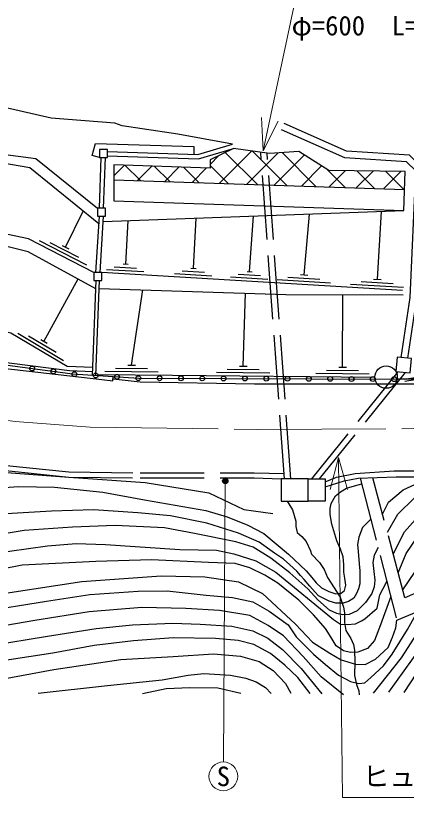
# Model space of a CAD drawing. Units: millimetres at full size, sheet at 1:1000; details may follow other scales. Extents: x 40000 to 680000, y 20000 to 380000.
# Drawn here: x 380881 to 417535, y 239063 to 312302 of the extents above; entities that cross this region are included whole.
import ezdxf
from ezdxf.enums import TextEntityAlignment as Align

# ---------------------------------------------------------------- set-up
doc = ezdxf.new("R2010")
doc.units = ezdxf.units.MM
doc.header["$LTSCALE"] = 1000
doc.linetypes.add('CHAIN', pattern=[18.5, 12, -1.5, 3.5, -1.5])
doc.linetypes.add('DASHED', pattern=[7.5, 6, -1.5])
for name, color, linetype, lineweight in [('M-BGD', 7, 'Continuous', 25), ('M-BMK', 2, 'CHAIN', 13), ('M-STR-HTXT', 7, 'Continuous', 13), ('M-STR-STRC', 7, 'Continuous', 25)]:
    doc.layers.add(name, color=color, linetype=linetype, lineweight=lineweight)
doc.styles.add('ＭＳ ゴシック', font='')
doc.styles.get('ＭＳ ゴシック').set_extended_font_data('MS Gothic')

msp = doc.modelspace()

# ---------------------------------------------------------------- hatches: boundary and pattern name
at = {"layer": 'M-STR-STRC'}
msp.add_hatch(color=256, dxfattribs=at).paths.add_polyline_path([(400370, 268532, -1), (400729, 268880, -1)])

# ---------------------------------------------------------------- linework, layer by layer
at = {"layer": 'M-BGD'}
for p, q in [((403038, 299624), (400005, 296591)), ((403068, 299620), (406309, 296378)), ((388734, 294249), (388914, 298996)), ((389134, 294249), (389314, 298996)), ((399953, 299190), (399132, 298370)), ((400551, 299485), (403565, 296471)), ((405509, 299443), (402570, 296504)), ((407962, 299245), (405136, 296418)), ((405872, 299467), (409053, 296286)), ((391105, 298297), (390104, 297297)), ((391133, 298297), (392588, 296841)), ((393669, 298210), (392310, 296850)), ((393878, 298203), (395332, 296748)), ((396233, 298122), (394875, 296764)), ((396623, 298109), (398077, 296656)), ((399132, 298252), (400821, 296563)), ((409584, 298215), (407701, 296332)), ((398797, 298035), (397440, 296677)), ((410111, 297880), (411797, 296194)), ((411790, 297769), (410266, 296245)), ((414409, 297736), (412831, 296159)), ((412887, 297755), (414541, 296101)), ((417028, 297704), (415397, 296072)), ((415572, 297722), (417285, 296009)), ((390104, 296924), (417362, 296006)), ((385575, 290621), (387225, 293986)), ((389105, 293020), (417295, 294030)), ((407943, 288015), (408439, 293713)), ((414812, 287602), (415193, 293955)), ((388407, 288252), (388734, 293499)), ((388808, 288252), (389134, 293499)), ((391204, 289020), (391449, 293104)), ((397577, 288637), (397814, 293330)), ((402833, 288321), (403184, 293526)), ((383076, 291225), (387528, 288949)), ((384103, 291037), (386774, 289671)), ((385263, 290780), (385887, 290462)), ((390138, 288783), (392234, 288657)), ((390959, 289035), (391449, 289005)), ((397332, 288652), (397821, 288622)), ((417173, 286559), (388983, 288252)), ((389421, 288526), (392915, 288316)), ((395794, 288143), (399288, 287933)), ((396511, 288401), (398607, 288275)), ((401767, 288085), (403863, 287959)), ((402588, 288336), (403077, 288307)), ((407593, 288036), (408292, 287994)), ((383539, 281783), (386739, 287632)), ((388097, 278608), (388434, 287502)), ((388397, 278597), (388734, 287502)), ((401050, 287827), (404544, 287618)), ((405411, 287566), (410402, 287266)), ((406427, 287805), (409422, 287625)), ((412280, 287153), (417271, 286853)), ((413296, 287393), (416291, 287213)), ((414462, 287623), (415161, 287581)), ((391766, 279562), (392801, 286600)), ((402237, 279462), (402455, 286292)), ((411558, 279374), (411576, 286159)), ((381083, 282544), (385382, 279991)), ((382096, 282291), (384676, 280760)), ((383238, 281962), (383840, 281605)), ((390263, 279276), (393263, 279247)), ((391416, 279565), (392116, 279558)), ((400735, 279176), (403734, 279147)), ((401887, 279465), (402587, 279458)), ((410055, 279088), (413055, 279060)), ((411208, 279377), (411908, 279371)), ((389260, 278986), (394260, 278937)), ((399732, 278885), (404732, 278838)), ((409053, 278797), (414052, 278751))]:
    msp.add_line(p, q, dxfattribs=at)
at = {"layer": 'M-BGD', "linetype": 'DASHED'}
for p, q in [((406103, 268899), (403867, 299506)), ((406705, 268899), (404475, 299420)), ((416742, 278943), (408630, 268899)), ((417425, 278875), (409369, 268899))]:
    msp.add_line(p, q, dxfattribs=at)
at = {"layer": 'M-BGD'}
for points in [[(388690, 292798), (382223, 298041), (376738, 298965), (367811, 301462), (361570, 304401), (353530, 308005), (349952, 309972), (348091, 311110), (342980, 313819)], [(388233, 288252), (382098, 291388), (374607, 292947), (371800, 293614), (366591, 295462), (361878, 297389), (356289, 299683), (353799, 300941), (351254, 302413), (346331, 306285), (341352, 310112), (339392, 311922)], [(388404, 286721), (382068, 290188), (371959, 292664), (365841, 294603), (360496, 295756), (355077, 298399), (351160, 301125), (341499, 308245), (339949, 309481), (342646, 305325), (345180, 302268), (348631, 298487), (351093, 296171), (354415, 293318), (357104, 291363), (358263, 290701), (364341, 288104), (369654, 285718), (374411, 284100), (380448, 282572), (385711, 279447), (388125, 279355)], [(401215, 300250), (396102, 301191), (390879, 301987), (390182, 302237), (384231, 302710), (376695, 304399), (370118, 304390), (357850, 308130), (364041, 304571), (368063, 302607), (372874, 300950), (377301, 299634), (382770, 298910), (388559, 294249)], [(417661, 280208), (418512, 285835), (419067, 298023), (417831, 299225), (411930, 299595), (406072, 302192)], [(417033, 280271), (417884, 285897), (418424, 297769), (417559, 298611), (411777, 298974), (405817, 301617)], [(388739, 298996), (388053, 299192), (388372, 300307), (397608, 300040), (397585, 299311)], [(389489, 299571), (397969, 299298), (401215, 300250)], [(389489, 299170), (398020, 298896), (401327, 299866)], [(390104, 298332), (390104, 294947), (417295, 294030), (417419, 297699), (410255, 297788), (407450, 299570), (404689, 299390), (401327, 299866)], [(401327, 299866), (399132, 298786), (399132, 298023), (390104, 298332)], [(388705, 286730), (406217, 286173), (417229, 286144)], [(372708, 280870), (378560, 279389), (388961, 278202), (390009, 278076), (390035, 278485)], [(378472, 279789), (386219, 278728), (392427, 278333), (416665, 278245)], [(378528, 280007), (385931, 279043), (388110, 278963)], [(388595, 278693), (395612, 278624), (414582, 278446)], [(417364, 278243), (419301, 278564), (436108, 278472), (453858, 278606), (462181, 276873), (462096, 276305)], [(417394, 278060), (419315, 278379), (436108, 278287), (439367, 278311)], [(390022, 278280), (392563, 278004), (403279, 277800), (418762, 277811), (418762, 278240), (416665, 278245)], [(368340, 271758), (374169, 269928), (385860, 269065), (393021, 268572), (398994, 267596), (402290, 266026), (404993, 265667)], [(415749, 263912), (416719, 265593), (418296, 267117), (419412, 267736), (420918, 268091), (423062, 268463), (425489, 268409), (432422, 268445), (446007, 269035), (454352, 269276), (457860, 269558)], [(415295, 265605), (415869, 266706), (417239, 267886), (418730, 268576), (421669, 269119)], [(377182, 267895), (381152, 268184), (384543, 268126), (389058, 267663), (392970, 266931), (398727, 265939), (400719, 265343), (402667, 264566), (404155, 263788), (406474, 261847), (408123, 260299), (408680, 259670), (409079, 259150), (409587, 258703), (410264, 258340), (410917, 258123), (411413, 258183), (411715, 258449), (411848, 258957), (411775, 259610), (411679, 260154), (411679, 260891), (411606, 261592), (411340, 262329), (411013, 263103), (410554, 264666), (410397, 265549), (410385, 266117), (410482, 266603), (410881, 267316), (411365, 267703), (411921, 268017), (412671, 268247), (413352, 268422)], [(416300, 261854), (417345, 263931), (418598, 265343), (420256, 266683), (422094, 267426), (423929, 267849), (432167, 267594), (435838, 267615), (456857, 268473), (458094, 268654), (458779, 268778)], [(416768, 260108), (417525, 261912), (418645, 263574), (419667, 264577), (420936, 265364), (422815, 266232), (424453, 266650), (426353, 266782), (431128, 267016), (435696, 266862), (441419, 266830), (446296, 267039), (452951, 267083), (455979, 266909), (458446, 267118), (460153, 267427), (460813, 267577)], [(406342, 266808), (406850, 265993), (407162, 264929), (407162, 264426), (407275, 263879), (407722, 263493), (408146, 263023), (408532, 262148), (408630, 261845), (409388, 261055), (409813, 260401), (410133, 259668), (411322, 257809), (411642, 256895), (411742, 256345), (411742, 255458), (411867, 254708), (412310, 253957), (412565, 253393), (412653, 252857), (412704, 251753), (412658, 250487), (412850, 249649), (413089, 249059), (413109, 248655)], [(414202, 265121), (413409, 264341), (413082, 263442), (412961, 262751), (413009, 262097), (413107, 260943), (413156, 260288), (413168, 259767), (413168, 259076), (413059, 258603), (412865, 258155), (412598, 257731), (412113, 257403), (411592, 257258), (410925, 257270), (410282, 257440), (409300, 257949), (408973, 258288), (408463, 258858), (407954, 259476), (407603, 259864), (407251, 260240), (406608, 260834), (406014, 261367), (405153, 261949), (403730, 262973), (401790, 263821), (398807, 264742), (395404, 265434), (392336, 265724), (388202, 266015), (384241, 265882), (379997, 265616)], [(417201, 258494), (419523, 261900), (421795, 263998), (423524, 265045), (425182, 265796), (426666, 266162), (427923, 266197), (429617, 266040), (434057, 265866), (438200, 266023), (440434, 266180), (449068, 266460), (455056, 266024), (461079, 265849)], [(414885, 262468), (414506, 261747), (414388, 261061), (414483, 260222), (414565, 259419), (414518, 258793), (414282, 258178), (413714, 257315), (412906, 256552), (412178, 256205), (411551, 256169), (411007, 256275), (410322, 256606), (409214, 257559), (408300, 258603), (406592, 260107), (404831, 261478), (403176, 262518), (401532, 263014), (397650, 263797), (394846, 264311), (390223, 264548), (386204, 264382), (381694, 264073), (377309, 263362)], [(378497, 261872), (383887, 262625), (386575, 262861), (389310, 262766), (396273, 262272), (399721, 262210), (401348, 261868), (403400, 261232), (405298, 260171), (410714, 255719), (411349, 255290), (411987, 255254), (412753, 255336), (413319, 255596), (413626, 255796), (414784, 256776), (415038, 258029), (415668, 259232), (415697, 259317)], [(416066, 257883), (415097, 255238), (414544, 253770), (413899, 252996), (412971, 252655), (412290, 252620), (411644, 252796), (410963, 253266), (410470, 254029), (409953, 254885), (408814, 256177), (407457, 257543), (405484, 259139), (404263, 259867), (402866, 260559), (401480, 260982), (398979, 261076), (393614, 261302), (388412, 261150), (381489, 260819), (375436, 259643)], [(377655, 257853), (387099, 259298), (394548, 259823), (398628, 259710), (401795, 259245), (404026, 258153), (407142, 255286), (408717, 253617), (410349, 252560), (411430, 251938), (412768, 251551), (413661, 251516), (414651, 252011), (415814, 253115), (416248, 254077), (416530, 254958), (416638, 255661)], [(377513, 256440), (383773, 257431), (387831, 258074), (392378, 258396), (395102, 258419), (398746, 257994), (401234, 257774), (403119, 257384), (404674, 256497), (406433, 255221), (407192, 254107), (408815, 252472), (409941, 251518), (411161, 250506), (412299, 249931), (413069, 249725), (413632, 249794), (414207, 250288), (415392, 251392), (416208, 252483), (417635, 254795), (418593, 256486)], [(417330, 248896), (419688, 252504), (421638, 255774), (423311, 258476)], [(414454, 248837), (417087, 252145), (418819, 254844), (420090, 257117)], [(415884, 248908), (418776, 252916), (421061, 256512), (421679, 257788)], [(411621, 248680), (409548, 250366), (407843, 252262), (406003, 254193), (404562, 255165), (402847, 256091), (399999, 256563), (396858, 256749), (392720, 256837), (387767, 256459), (382694, 255632), (375385, 254371), (367801, 253224), (364018, 252639), (361495, 252421)], [(365345, 251303), (372184, 252190), (378483, 253293), (383876, 254176), (388424, 254870), (391841, 255232), (395636, 255383), (398202, 255297), (401147, 255107), (403134, 254664), (404534, 253971), (405923, 252919), (407668, 251132), (409605, 248759)], [(408505, 248792), (407363, 250296), (406141, 251438), (404784, 252546), (403212, 253383), (401752, 253745), (399637, 253948), (395674, 253994), (391928, 253723), (388238, 253282), (384375, 252568), (369385, 250299)], [(375345, 249347), (384465, 251057), (390746, 251980), (395644, 252251), (399429, 252514), (401986, 252299), (403721, 251777), (405033, 250952), (406187, 249719), (406707, 248815)], [(383005, 248834), (389495, 249553), (394617, 250065), (397070, 250510), (398535, 250665), (401023, 250524), (402474, 250235), (403445, 249897), (404326, 249362), (404847, 248806)], [(392789, 248789), (394989, 249271), (397210, 249350), (399859, 249316), (402005, 248838)]]:
    msp.add_lwpolyline(points, dxfattribs=at)
for points in [[(388739, 298996), (389489, 298996), (389489, 299746), (388739, 299746)], [(388559, 293499), (389309, 293499), (389309, 294249), (388559, 294249)], [(388233, 287502), (388983, 287502), (388983, 288252), (388233, 288252)], [(416540, 278964), (417883, 278828), (418018, 280172), (416675, 280307)], [(405790, 266808), (408309, 266808), (408309, 268899), (405790, 268899)], [(408309, 268899), (409926, 268899), (409926, 266808), (408309, 266808)]]:
    msp.add_lwpolyline(points, close=True, dxfattribs=at)
at = {"layer": 'M-BGD', "linetype": 'DASHED'}
for points in [[(368340, 271758), (373762, 270587), (379972, 269680), (385860, 269065), (392556, 268987), (403258, 268987), (405790, 268899)], [(368510, 272359), (373849, 271064), (380032, 270161), (385888, 269549), (392558, 269471), (403266, 269471), (406066, 269402)], [(409926, 268635), (410965, 269068), (412743, 269408), (416381, 269648), (429301, 269706), (449065, 270007)], [(409926, 268155), (411695, 268711), (413006, 268965), (416576, 269079), (429443, 269180), (449073, 269470), (449073, 269470)], [(413211, 268971), (416638, 255661), (427040, 260049)], [(427232, 262025), (417399, 257756), (414382, 269009)]]:
    msp.add_lwpolyline(points, dxfattribs=at)
at = {"layer": 'M-BGD'}
for centre, radius in [((382435, 279246), 225), ((384417, 278975), 225), ((415632, 278436), 1050), ((386399, 278716), 225), ((388395, 278589), 225), ((390391, 278463), 225), ((392387, 278336), 225), ((394387, 278326), 225), ((396387, 278319), 225), ((398387, 278312), 225), ((400387, 278304), 225), ((402387, 278297), 225), ((404387, 278290), 225), ((406387, 278282), 225), ((408387, 278275), 225), ((410387, 278268), 225), ((412387, 278260), 225), ((414387, 278253), 225), ((416387, 278246), 225)]:
    msp.add_circle(centre, radius, dxfattribs=at)
at = {"layer": 'M-BMK'}
msp.add_lwpolyline([(330676, 307313), (332181, 304551), (336079, 298722), (339508, 294559), (342949, 291173), (345999, 288284), (350368, 284982), (353549, 282897), (355895, 281467), (359524, 279761), (363280, 278090), (368860, 276377), (374793, 275086), (380825, 274292), (387878, 273732), (403615, 273530), (418245, 273612), (439217, 273616), (465465, 273684), (499181, 273789), (518312, 273904), (548475, 274038)], dxfattribs=at)
at = {"layer": 'M-STR-HTXT'}
for p, q in [((404087, 299643), (403931, 302745)), ((404087, 299643), (404717, 302576)), ((405503, 302407), (404087, 299643)), ((410391, 267891), (411158, 270901)), ((411158, 270901), (411999, 267911)), ((411158, 270901), (411195, 267901)), ((400549, 268706), (400377, 242379)), ((411195, 267901), (411547, 239063)), ((411547, 239063), (434165, 239063))]:
    msp.add_line(p, q, dxfattribs=at)
msp.add_lwpolyline([(404087, 299643), (407078, 313564), (428651, 313564)], dxfattribs=at)
msp.add_circle((400368, 241029), 1350, dxfattribs=at)
at = {"layer": 'M-STR-STRC'}
msp.add_circle((400549, 268706), 250, dxfattribs=at)

# ---------------------------------------------------------------- texts
at = {"layer": 'M-STR-HTXT', "style": 'ＭＳ ゴシック'}
for s, p in [('φ=600\u3000L=30.7', (406772, 309900)), ('ヒューム管', (413442, 239557))]:
    msp.add_text(s, height=1833, dxfattribs=at).set_placement(p, align=Align.BOTTOM_LEFT)
msp.add_text('S', height=1833, dxfattribs=at).set_placement((400368, 241029), align=Align.MIDDLE_CENTER)

doc.saveas('drawing.dxf')
